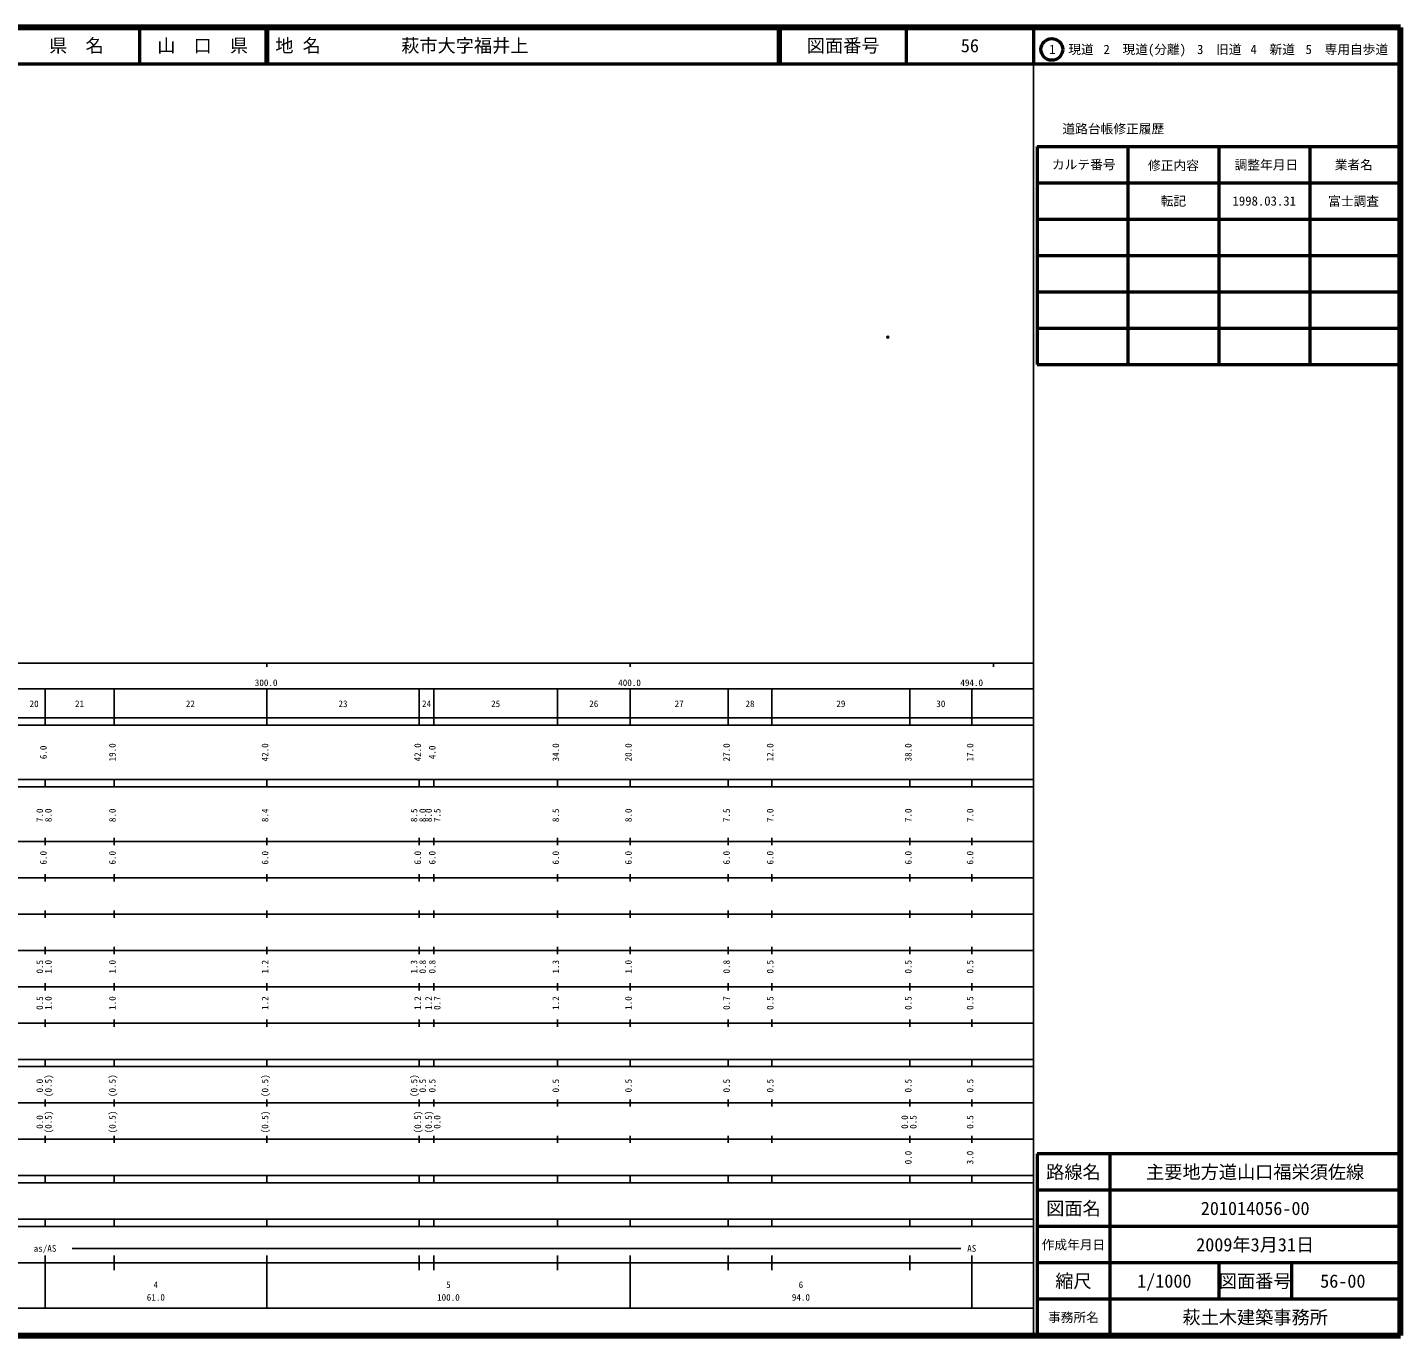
# Model space of a CAD drawing. Units: millimetres on the paper. Extents: x 40 to 680, y 20 to 380.
# Drawn here: x 302.2 to 680, y 20 to 380 of the extents above; entities that cross this region are included whole.
import ezdxf
from ezdxf.enums import TextEntityAlignment as Align

# ---------------------------------------------------------------- set-up
doc = ezdxf.new("R2010")
doc.units = ezdxf.units.MM
doc.header["$PDMODE"] = 32
doc.header["$PDSIZE"] = 0.5
doc.layers.add('M-OTRS', color=6, linetype='Continuous')
doc.layers.add('M-TTL-TXT', color=7, linetype='Continuous')
for name, color, linetype, lineweight in [('M-TTL', 2, 'Continuous', 140), ('M-TTL-BAND', 7, 'Continuous', 25), ('M-TTL-FRAM', 2, 'Continuous', 50), ('M-TTL-LINE', 7, 'Continuous', 50)]:
    doc.layers.add(name, color=color, linetype=linetype, lineweight=lineweight)
doc.styles.add('ＭＳ ゴシック', font='')
doc.styles.get('ＭＳ ゴシック').set_extended_font_data('MS Gothic')

msp = doc.modelspace()

# ---------------------------------------------------------------- linework, layer by layer
at = {"layer": 'M-OTRS'}
msp.add_point((538.91, 294.778), dxfattribs=at)
at = {"layer": 'M-TTL'}
for p, q in [((680, 380), (40, 380)), ((680, 20), (680, 380)), ((40, 20), (680, 20))]:
    msp.add_line(p, q, dxfattribs=at)
at = {"layer": 'M-TTL-BAND'}
for p, q in [((579, 20), (579, 370)), ((40, 205), (579, 205)), ((368, 205), (368, 204)), ((468, 205), (468, 204)), ((568, 205), (568, 204)), ((68, 198), (579, 198)), ((307, 188), (307, 198)), ((326, 188), (326, 198)), ((368, 188), (368, 198)), ((410, 188), (410, 198)), ((414, 188), (414, 198)), ((448, 188), (448, 198)), ((468, 188), (468, 198)), ((495, 188), (495, 198)), ((507, 188), (507, 198)), ((545, 188), (545, 198)), ((562, 188), (562, 198)), ((40, 190), (579, 190)), ((40, 188), (579, 188)), ((40, 173), (579, 173)), ((40, 171), (579, 171)), ((307, 171), (307, 173)), ((326, 171), (326, 173)), ((368, 171), (368, 173)), ((410, 171), (410, 173)), ((414, 171), (414, 173)), ((448, 171), (448, 173)), ((468, 171), (468, 173)), ((495, 171), (495, 173)), ((507, 171), (507, 173)), ((545, 171), (545, 173)), ((562, 171), (562, 173)), ((40, 156), (579, 156)), ((307, 155), (307, 157)), ((326, 155), (326, 157)), ((368, 155), (368, 157)), ((410, 155), (410, 157)), ((414, 155), (414, 157)), ((448, 155), (448, 157)), ((468, 155), (468, 157)), ((495, 155), (495, 157)), ((507, 155), (507, 157)), ((545, 155), (545, 157)), ((562, 155), (562, 157)), ((46, 146), (579, 146)), ((307, 145), (307, 147)), ((326, 145), (326, 147)), ((368, 145), (368, 147)), ((410, 145), (410, 147)), ((414, 145), (414, 147)), ((448, 145), (448, 147)), ((468, 145), (468, 147)), ((495, 145), (495, 147)), ((507, 145), (507, 147)), ((545, 145), (545, 147)), ((562, 145), (562, 147)), ((307, 135), (307, 137)), ((326, 135), (326, 137)), ((368, 135), (368, 137)), ((410, 135), (410, 137)), ((414, 135), (414, 137)), ((448, 135), (448, 137)), ((468, 135), (468, 137)), ((495, 135), (495, 137)), ((507, 135), (507, 137)), ((545, 135), (545, 137)), ((562, 135), (562, 137)), ((52, 136), (579, 136)), ((46, 126), (579, 126)), ((307, 125), (307, 127)), ((326, 125), (326, 127)), ((368, 125), (368, 127)), ((410, 125), (410, 127)), ((414, 125), (414, 127)), ((448, 125), (448, 127)), ((468, 125), (468, 127)), ((495, 125), (495, 127)), ((507, 125), (507, 127)), ((545, 125), (545, 127)), ((562, 125), (562, 127)), ((52, 116), (579, 116)), ((307, 115), (307, 117)), ((326, 115), (326, 117)), ((368, 115), (368, 117)), ((410, 115), (410, 117)), ((414, 115), (414, 117)), ((448, 115), (448, 117)), ((468, 115), (468, 117)), ((495, 115), (495, 117)), ((507, 115), (507, 117)), ((545, 115), (545, 117)), ((562, 115), (562, 117)), ((46, 106), (579, 106)), ((307, 105), (307, 107)), ((326, 105), (326, 107)), ((368, 105), (368, 107)), ((410, 105), (410, 107)), ((414, 105), (414, 107)), ((448, 105), (448, 107)), ((468, 105), (468, 107)), ((495, 105), (495, 107)), ((507, 105), (507, 107)), ((545, 105), (545, 107)), ((562, 105), (562, 107)), ((40, 96), (579, 96)), ((307, 94), (307, 96)), ((326, 94), (326, 96)), ((368, 94), (368, 96)), ((410, 94), (410, 96)), ((414, 94), (414, 96)), ((448, 94), (448, 96)), ((468, 94), (468, 96)), ((495, 94), (495, 96)), ((507, 94), (507, 96)), ((545, 94), (545, 96)), ((562, 94), (562, 96)), ((40, 94), (579, 94)), ((49, 84), (579, 84)), ((307, 83), (307, 85)), ((326, 83), (326, 85)), ((368, 83), (368, 85)), ((410, 83), (410, 85)), ((414, 83), (414, 85)), ((448, 83), (448, 85)), ((468, 83), (468, 85)), ((495, 83), (495, 85)), ((507, 83), (507, 85)), ((545, 83), (545, 85)), ((562, 83), (562, 85)), ((40, 74), (579, 74)), ((307, 73), (307, 75)), ((326, 73), (326, 75)), ((368, 73), (368, 75)), ((410, 73), (410, 75)), ((414, 73), (414, 75)), ((448, 73), (448, 75)), ((468, 73), (468, 75)), ((495, 73), (495, 75)), ((507, 73), (507, 75)), ((545, 73), (545, 75)), ((562, 73), (562, 75)), ((40, 64), (579, 64)), ((40, 62), (579, 62)), ((307, 62), (307, 64)), ((326, 62), (326, 64)), ((368, 62), (368, 64)), ((410, 62), (410, 64)), ((414, 62), (414, 64)), ((448, 62), (448, 64)), ((468, 62), (468, 64)), ((495, 62), (495, 64)), ((507, 62), (507, 64)), ((545, 62), (545, 64)), ((562, 62), (562, 64)), ((40, 52), (579, 52)), ((40, 50), (579, 50)), ((307, 50), (307, 52)), ((326, 50), (326, 52)), ((368, 50), (368, 52)), ((410, 50), (410, 52)), ((414, 50), (414, 52)), ((448, 50), (448, 52)), ((468, 50), (468, 52)), ((495, 50), (495, 52)), ((507, 50), (507, 52)), ((545, 50), (545, 52)), ((562, 50), (562, 52)), ((307, 27.5), (307, 42)), ((314.5, 44), (559, 44)), ((326, 38), (326, 42)), ((368, 27.5), (368, 42)), ((410, 38), (410, 42)), ((414, 38), (414, 42)), ((448, 38), (448, 42)), ((468, 27.5), (468, 42)), ((495, 38), (495, 42)), ((507, 38), (507, 42)), ((545, 38), (545, 42)), ((562, 27.5), (562, 42)), ((40, 40), (579, 40)), ((68, 27.5), (579, 27.5))]:
    msp.add_line(p, q, dxfattribs=at)
at = {"layer": 'M-TTL-FRAM'}
for p, q in [((580, 347.197), (580, 287.197)), ((580, 347.197), (680, 347.197)), ((580, 287.197), (680, 287.197)), ((680, 70), (580, 70)), ((580, 70), (580, 20))]:
    msp.add_line(p, q, dxfattribs=at)
at = {"layer": 'M-TTL-LINE'}
for p, q in [((333, 380), (333, 370)), ((367.75, 380), (367.75, 370)), ((368.25, 380), (368.25, 370)), ((508.747, 380), (508.747, 370)), ((509.247, 380), (509.247, 370)), ((543.997, 380), (543.997, 370)), ((579, 380), (579, 370)), ((40, 370), (680, 370)), ((605, 347.197), (605, 287.197)), ((630, 347.197), (630, 287.197)), ((655, 347.197), (655, 287.197)), ((580, 337.197), (680, 337.197)), ((580, 327.197), (680, 327.197)), ((580, 317.197), (680, 317.197)), ((580, 307.197), (680, 307.197)), ((580, 297.197), (680, 297.197)), ((600, 70), (600, 20)), ((680, 60), (580, 60)), ((680, 50), (580, 50)), ((680, 40), (580, 40)), ((630, 40), (630, 30)), ((650, 40), (650, 30)), ((680, 30), (580, 30))]:
    msp.add_line(p, q, dxfattribs=at)
msp.add_circle((584.031, 373.958), 3, dxfattribs=at)

# ---------------------------------------------------------------- texts
at = {"layer": 'M-TTL-BAND', "style": 'ＭＳ ゴシック'}
for s, p in [('300.0', (367.844, 198.195)), ('400.0', (467.844, 198.195)), ('494.0', (562, 198.195)), ('20', (304, 192.405)), ('21', (316.5, 192.405)), ('22', (347, 192.405)), ('23', (389, 192.405)), ('24', (412, 192.405)), ('25', (431, 192.405)), ('26', (458, 192.405)), ('27', (481.5, 192.405)), ('28', (501, 192.405)), ('29', (526, 192.405)), ('30', (553.5, 192.405)), ('as/AS', (307, 42.5)), ('AS', (562, 42.5)), ('4', (337.5, 32.523)), ('5', (418, 32.523)), ('6', (515, 32.523)), ('61.0', (337.5, 29.033)), ('100.0', (418, 29.033)), ('94.0', (515, 29.033))]:
    msp.add_text(s, height=1.833, dxfattribs=at).set_placement(p, align=Align.BOTTOM_CENTER)
for s, p in [('6.0', (308, 180.5)), ('19.0', (327, 180.5)), ('42.0', (369, 180.5)), ('42.0', (411, 180.5)), ('4.0', (415, 180.5)), ('34.0', (449, 180.5)), ('20.0', (469, 180.5)), ('27.0', (496, 180.5)), ('12.0', (508, 180.5)), ('38.0', (546, 180.5)), ('17.0', (563, 180.5)), ('7.0', (307, 163.174)), ('8.0', (309.37, 163.174)), ('8.0', (327, 163.174)), ('8.4', (369, 163.174)), ('8.5', (410, 163.174)), ('8.0', (412.37, 163.174)), ('8.0', (414, 163.174)), ('7.5', (416.37, 163.174)), ('8.5', (449, 163.174)), ('8.0', (469, 163.174)), ('7.5', (496, 163.174)), ('7.0', (508, 163.174)), ('7.0', (546, 163.174)), ('7.0', (563, 163.174)), ('6.0', (308, 151.5)), ('6.0', (327, 151.5)), ('6.0', (369, 151.5)), ('6.0', (411, 151.5)), ('6.0', (415, 151.5)), ('6.0', (449, 151.5)), ('6.0', (469, 151.5)), ('6.0', (496, 151.5)), ('6.0', (508, 151.5)), ('6.0', (546, 151.5)), ('6.0', (563, 151.5)), ('0.5', (307, 121.5)), ('1.0', (309.37, 121.5)), ('1.0', (327, 121.5)), ('1.2', (369, 121.5)), ('1.3', (410, 121.5)), ('0.8', (412.37, 121.5)), ('0.8', (415, 121.5)), ('1.3', (449, 121.5)), ('1.0', (469, 121.5)), ('0.8', (496, 121.5)), ('0.5', (508, 121.5)), ('0.5', (546, 121.5)), ('0.5', (563, 121.5)), ('0.5', (307, 111.5)), ('1.0', (309.37, 111.5)), ('1.0', (327, 111.5)), ('1.2', (369, 111.5)), ('1.2', (411, 111.5)), ('1.2', (414, 111.5)), ('0.7', (416.37, 111.5)), ('1.2', (449, 111.5)), ('1.0', (469, 111.5)), ('0.7', (496, 111.5)), ('0.5', (508, 111.5)), ('0.5', (546, 111.5)), ('0.5', (563, 111.5)), ('(0.5)', (309.37, 88.764)), ('(0.5)', (327, 88.764)), ('(0.5)', (369, 88.764)), ('(0.5)', (410, 88.764)), ('0.0', (307, 88.764)), ('0.5', (412.37, 88.764)), ('0.5', (415, 88.764)), ('0.5', (449, 88.764)), ('0.5', (469, 88.764)), ('0.5', (496, 88.764)), ('0.5', (508, 88.764)), ('0.5', (546, 88.764)), ('0.5', (563, 88.764)), ('0.0', (307, 78.764)), ('(0.5)', (309.37, 78.764)), ('(0.5)', (327, 78.764)), ('(0.5)', (369, 78.764)), ('(0.5)', (411, 78.764)), ('(0.5)', (414, 78.764)), ('0.0', (416.37, 78.764)), ('0.0', (545, 78.764)), ('0.5', (547.37, 78.764)), ('0.5', (563, 78.764)), ('0.0', (546, 68.98)), ('3.0', (563, 68.98))]:
    msp.add_text(s, height=1.833, rotation=90, dxfattribs=at).set_placement(p, align=Align.BOTTOM_CENTER)
at = {"layer": 'M-TTL-TXT', "style": 'ＭＳ ゴシック'}
for s, height, p in [('県\u3000名', 3.666, (315.625, 375)), ('山\u3000口\u3000県', 3.666, (350.375, 375)), ('図面番号', 3.666, (526.622, 375)), ('56', 3.666, (561.497, 375)), ('1\u3000現道', 2.566, (589.448, 373.958)), ('2\u3000現道(分離)', 2.566, (609.619, 373.958)), ('3\u3000旧道', 2.566, (630.121, 373.958)), ('4\u3000新道', 2.566, (644.824, 373.958)), ('5\u3000専用自歩道', 2.566, (665.228, 373.958)), ('道路台帳修正履歴', 2.566, (600.968, 352.113)), ('カルテ番号', 2.566, (592.839, 342.277)), ('調整年月日', 2.566, (643.089, 342.197)), ('業者名', 2.566, (667.134, 342.197)), ('修正内容', 2.566, (617.509, 342.023)), ('転記', 2.566, (617.5, 332.245)), ('1998.03.31', 2.566, (642.5, 332.245)), ('富士調査', 2.566, (667.077, 332.189)), ('路線名', 3.666, (590, 65)), ('路線名', 3.666, (590, 65)), ('主要地方道山口福栄須佐線', 3.666, (640, 65)), ('図面名', 3.666, (590, 55)), ('図面名', 3.666, (590, 55)), ('201014056-00', 3.666, (640, 55)), ('作成年月日', 2.566, (590, 45)), ('作成年月日', 2.566, (590, 45)), ('2009年3月31日', 3.666, (640, 45)), ('縮尺', 3.666, (590, 35)), ('縮尺', 3.666, (590, 35)), ('1/1000', 3.666, (615, 35)), ('図面番号', 3.666, (640, 35)), ('図面番号', 3.666, (640, 35)), ('56-00', 3.666, (664.125, 35)), ('事務所名', 2.566, (590, 25)), ('事務所名', 2.566, (590, 25)), ('萩土木建築事務所', 3.666, (640, 25))]:
    msp.add_text(s, height=height, dxfattribs=at).set_placement(p, align=Align.MIDDLE_CENTER)
for s, p in [('地 名', (370.38, 375)), ('萩市大字福井上', (405.024, 375))]:
    msp.add_text(s, height=3.666, dxfattribs=at).set_placement(p, align=Align.MIDDLE_LEFT)

doc.saveas('drawing.dxf')
